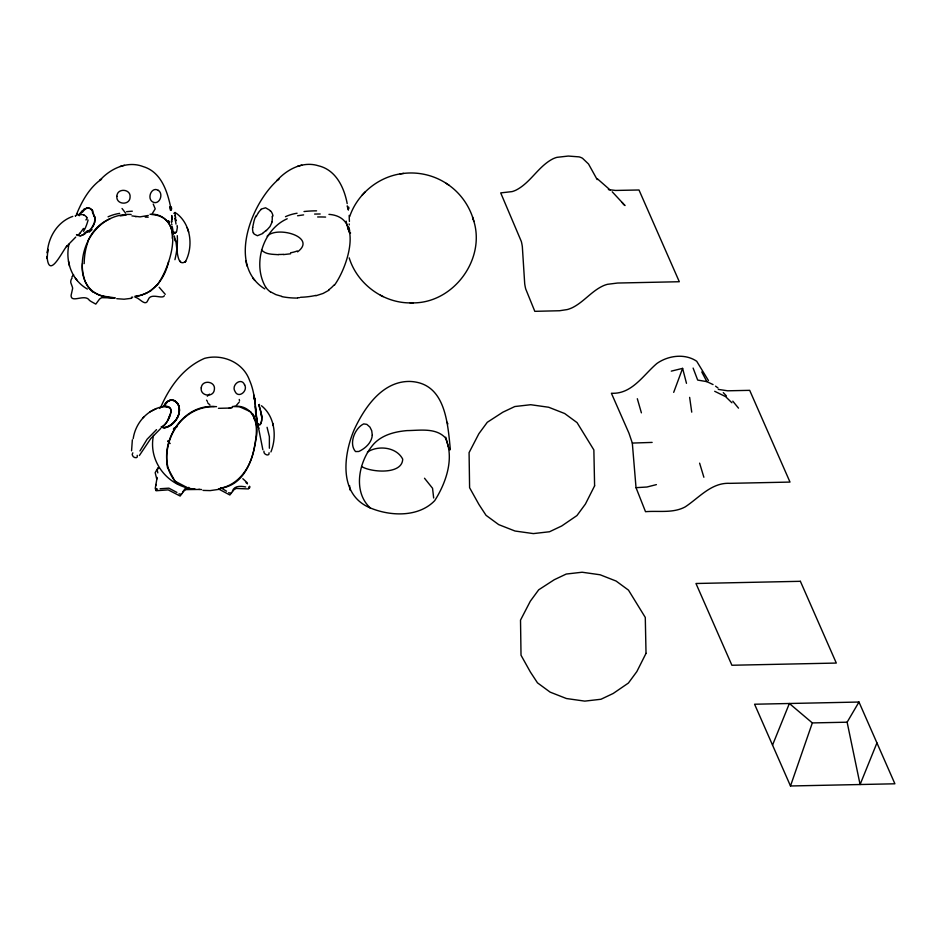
<?xml version="1.0" encoding="UTF-8"?>
<svg xmlns="http://www.w3.org/2000/svg" width="942" height="942" viewBox="0 0 942 942"><rect width="100%" height="100%" fill="white"/><g stroke="black" fill="none" stroke-linecap="round" stroke-linejoin="round"><path stroke-width="1.41" d="M249.712 486.72L249.406 488.144L249.559 486.202M259.05 404.648C259.615 409.676 264.278 418.907 260.016 424.771L257.967 424.3L257.06 422.405M153.499 435.345C147.823 461.639 168.265 487.096 194.653 489.051M47.1 256.389L47.194 258.603L47.806 249.312L47.336 253.068C48.077 237.349 57.521 221.688 72.793 216.389M173.198 233.121L172.892 233.934L173.198 232.98M269.377 448.239L269.377 436.664L267.081 427.315M82.507 263.324C80.871 275.582 86.146 289.135 97.944 294.375A32.699 30.144 -50 0 0 101.606 295.918L114.983 297.849M263.925 451.171C263.03 454.433 269.812 457.035 269.082 452.749M177.414 227.057L176.707 231.214A21.784 7.253 65.1 0 1 176.095 232.45L175.86 232.686M350.601 232.992L349.859 233.392A10.362 1.013 75.1 0 1 349.082 231.791M158.433 190.425C151.709 186.045 146.54 198.326 152.663 201.929C159.304 205.615 163.979 194.064 158.35 190.366M69.002 244.166C65.045 261.323 71.757 280.233 87.371 289.053M132.351 439.808L131.574 450.794M155.677 485.813L155.983 484.447M133.199 438.654C135.295 424.1 145.763 411.324 160.01 407.262M168.653 261.535C165.686 274.546 158.338 287.275 145.975 293.303M157.915 467.656L157.232 470.117L157.82 472.884M94.718 222.206L91.751 227.858M272.108 222.076L270.013 226.539L266.221 230.778M157.491 489.122L156.56 489.039L156.219 490.099L155.642 488.18M256.613 425.148L257.225 425.855L257.543 424.913L255.6 412.349L255.176 399.997L254.787 398.49L253.586 398.537M349.67 216.613C357.242 194.123 378.107 176.849 401.633 173.681M790.491 785.981L754.577 704.227L858.974 702.037L894.9 783.791L790.491 785.981L812.334 722.926L789.372 703.497L772.534 745.11M673.695 392.367L682.609 368.369L671.281 371.136M161.753 427.079C169.96 422.299 178.132 400.491 159.881 407.756L159.492 408.463M270.931 451.925C277.042 436.641 274.923 416.458 261.452 405.743M168.3 419.143L169.972 414.939M876.943 742.92L860.093 784.521L847.129 722.196L858.974 702.037M76.467 214.517C81.954 201.058 89.443 187.552 101.606 179.062L99.664 180.546C110.261 168.665 127.311 160.481 143.078 166.569C161.082 171.868 167.252 190.99 170.726 207.405M259.462 405.684L259.403 404.389M161.047 406.544C169.89 386.302 183.737 367.298 204.614 358.349C222.418 353.65 243.083 362.27 249.489 380.203C255.883 394.663 255.058 410.182 257.507 425.372L257.225 425.855M88.018 240.716L88.548 239.609M232.38 491.241C234.134 485.424 240.94 486.013 245.697 486.955M182.583 492.113L185.244 488.498L188.883 487.414M88.948 238.856C93.399 230.131 100.676 222.653 109.814 218.897M139.946 450.959L147.105 439.231L156.513 429.634M78.916 215.4L80.459 212.81M239.221 402.069L236.336 405.437M83.061 229.036L79.964 233.239M199.574 489.463L186.01 489.605L183.925 490.935L180.146 496.045L168.206 489.875L156.078 490.747L155.242 488.415L156.808 479.337L155.183 472.66L157.137 469.269L158.998 467.95M163.767 406.473C165.474 403.388 168.076 400.197 171.809 399.797C186.198 404.53 177.732 424.63 166.051 427.456L162.766 427.538L161.4 426.538M164.073 406.096L168.029 401.21L170.961 399.867L174.082 400.35C185.786 408.216 176.178 425.066 164.944 427.727L162.236 427.303M75.431 215.977L77.456 214.752M163.884 406.214C166.746 397.43 178.721 398.702 179.31 408.145C180.64 417.341 172.61 425.725 164.144 427.798L162.012 427.115M71.839 277.007L73.641 274.817M72.087 278.102L71.521 278.938A16.768 9.785 13.1 0 0 70.791 282.671L72.299 286.815A12.646 7.383 13.1 0 1 72.605 288.582L71.274 294.563A62.243 36.326 13.1 0 0 71.086 295.388C70.944 303.771 85.192 293.233 89.443 300.392A41.707 24.339 13.1 0 1 91.103 301.511L95.801 304.113L99.593 299.003L101.677 297.672L114.641 297.931M185.044 262.276L185.762 261.334C175.636 269.035 177.591 242.742 175.094 239.233L175.542 241.317L174.294 235.936M207.322 396.217L209.465 394.145M185.339 261.888C193.675 246.427 190.932 223.855 176.119 213.139M91.504 228.164C94.777 226.421 95.472 217.225 95.095 216.954M143.007 417.848L144.02 416.611M139.369 455.528L150.826 438.477L160.799 428.386M156.937 285.473C170.208 267.552 187.011 216.778 151.532 214.505M334.339 285.332C347.539 267.387 364.436 216.919 328.935 214.364M91.421 228.258L88.819 230.92M363.765 193.416L365.178 191.921M362.069 195.23L363.518 193.699M181.724 493.632L180.652 494.326L179.039 493.808M75.737 237.09L66.399 246.616L66.87 246.039C62.384 250.996 49.172 279.715 47.135 257.378M173.87 213.375L174.953 212.515M152.486 213.245L155.218 208.877L153.228 204.049M231.496 492.713L230.354 493.278L228.706 492.642M132.822 452.831L132.233 454.35A7.748 4.522 15.1 0 0 132.457 455.28C132.893 458.012 138.662 458.99 137.202 455.339M258.732 404.883C259.874 408.322 263.795 418.731 260.428 424.347L258.473 424.818L257.437 423.358M159.869 407.768C162.931 405.496 167.782 406.026 170.561 408.557L171.267 411.265C169.054 416.917 167.37 424.607 161.212 427.115M173.422 429.152L176.943 426.632M78.28 234.735L78.586 234.511A21.784 5.84 -68.1 0 0 79.988 233.157M83.685 209.277L87.382 207.876A21.219 10.609 81.2 0 1 88.053 207.864L88.336 207.946M261.087 209.136L265.562 207.793L269.518 210.09A10.621 5.558 81.8 0 1 270.425 211.267M151.521 290.36L145.669 293.598L138.568 295.882M328.923 290.23L323.059 293.457L315.959 295.741M173.811 428.563L175.648 427.327M267.151 236.23C277.148 225.538 317.501 237.125 297.578 251.855M85.239 233.675L80.847 235.759L77.892 235.359A9.703 5.11 -75.9 0 1 77.35 234.935L80.223 235.841L84.003 234.464M262.641 233.545L257.413 235.724L254.175 234.087A9.29 4.887 -76.3 0 1 253.48 232.662M173.575 428.669L176.825 426.808M367.415 452.078C378.201 445.001 396.57 447.073 402.705 459.131C402.305 475.074 370.536 472.295 361.587 466.49M156.49 408.557L149.896 411.889M287.216 218.756C262.736 229.554 252.303 264.207 265.609 287.039M347.198 203.613C344.136 187.434 335.929 169.901 318.396 165.78C303.077 160.905 287.251 169.183 277.066 180.405L279.009 178.921C251.961 201.47 226.41 264.973 264.773 288.911M148.294 215.459L140.04 216.872L131.927 215.918M142.148 294.952L135.507 296.706M222.006 488.015C245.002 484.047 253.245 458.695 256.024 438.536C259.827 423.488 252.338 404.295 234.016 406.355M124.403 165.286L120.058 166.475M301.805 165.144L297.46 166.334M218.438 408.333L229.742 408.063M656.397 484.624L646.954 487.014L636.027 487.673L632.317 443.07L628.962 433.19L611.405 393.25C631.835 394.404 643.115 375.21 656.845 363.518C668.113 355.499 684.893 353.203 696.715 361.269L708.466 380.603M230.766 407.815L232.474 407.391L228.859 408.286M220.157 489.181L210.16 490.605L203.001 490.405M131.786 298.261L124.061 299.215L116.737 298.696M160.093 488.745L168.865 488.156L176.896 492.407M120.176 215.906L126.204 215.011M297.578 215.765L303.607 214.882M290.583 253.798L283.424 254.599M248.57 487.214L249.406 487.096M402.281 173.587C417.918 171.373 434.309 175.2 447.356 184.102M400.162 173.893L403.635 173.399M214.27 406.567C176.225 403.894 151.156 457.329 177.496 483.905M131.421 297.283L132.787 297.119M78.775 214.529L82.46 214.635A19.17 11.681 84.4 0 1 83.979 214.953M220.24 488.25C238.703 484.824 250.407 467.467 253.881 449.923C256.283 437.323 259.203 422.876 250.737 411.854L239.621 406.791L232.439 406.473M216.519 406.65C183.643 404.978 162.389 436.805 167.429 467.35L174.894 481.103L189.33 488.71L194.947 489.063M131.126 214.47C99.77 212.762 77.892 244.508 83.002 273.616M163.932 406.391L169.395 407.58M412.149 302.888C453.526 303.689 486.661 258.614 473.261 219.356M652.135 442.41L632.317 443.07M314.604 214.07L320.186 213.987M299.556 297.672L297.825 297.707M812.334 722.926L847.129 722.196M349.188 257.849C357.242 284.131 383.488 303.336 410.995 302.9M410.076 302.912L413.208 302.877M278.408 254.693C272.744 254.222 265.62 254.634 261.523 249.924M87.382 207.876L90.138 208.618L92.563 210.773M150.002 214.27C163.614 212.974 173.881 225.209 172.233 238.244M198.844 489.357L201.635 489.569M135.471 216.613L136.06 216.684M718.287 389.387L727.66 390.8L749.691 390.341L790.008 482.08L729.968 483.34C711.516 482.328 699.223 497.659 685.128 506.937C672.965 513.461 658.67 510.599 645.506 511.683L636.027 487.673M713.047 384.572L706.853 381.64L697.681 380.073L693.112 368.075M281.799 296.341L275.924 294.646L270.554 291.832M104.397 296.483L98.533 294.787L93.152 291.973M608.379 189.589L615.55 190.449L638.994 189.99L679.312 281.729L617.575 283.036L607.449 284.319A23.008 17.121 -23.7 0 0 603.433 285.697C591.764 290.925 583.922 301.864 572.548 307.575A23.079 17.168 -23.7 0 1 567.166 309.577L559.524 310.742L534.809 311.331L525.707 288.947A23.962 7.795 88.8 0 1 524.706 283.777L522.339 246.663A23.962 7.795 88.8 0 0 521.338 241.493L500.708 192.898L512.071 191.603A19.935 14.836 -23.7 0 0 516.11 190.084C530.664 182.595 538.318 166.369 552.86 158.868A19.935 14.836 -23.7 0 1 556.899 157.349L568.262 156.054L579.13 156.878A19.935 14.836 -23.7 0 1 582.497 158.256L588.526 164.002L597.181 179.616M347.468 205.992L347.386 205.98A22.455 3.262 -89 0 0 347.139 205.968M714.695 391.283L725.576 396.606L731.887 402.764M134.977 297.213C139.228 297.472 145.362 307.104 147.87 300.321A44.568 26.011 13.1 0 1 148.259 299.591C150.873 292.35 162.507 299.674 164.367 295.694M370.253 507.926C390.235 516.298 418.472 517.523 434.709 500.649C446.049 482.905 454.762 457.977 445.272 437.7C435.616 427.503 419.708 430.482 407.038 430.6C395.157 431.624 382.711 434.698 374.151 443.541C359.055 460.132 352.19 491.253 370.253 507.926C338.743 494.939 343.229 455.822 354.004 430.117C364.354 407.662 382.311 381.039 409.876 381.439C445.189 382.782 447.627 422.146 450.3 449.087L449.958 449.887L448.157 446.178L445.766 437.182M218.485 488.922L229.848 494.997L233.91 489.758L236.195 488.451L248.429 488.933L248.712 487.626M446.838 422.11L447.921 423.888M254.069 398.077L254.705 398.325M83.979 215.082L85.098 215.671A10.515 6.523 87.4 0 1 85.416 215.906L86.758 217.39M220.781 487.756L226.527 491.182M380.356 295.211L381.31 295.694M382.275 296.188L383.111 296.612M254.093 398.066L255.329 402.764M155.948 488.686L156.56 489.039M258.508 424.559L256.848 422.24M447.886 184.467C460.626 193.134 469.976 206.545 473.885 221.429M446.214 183.325L449.122 185.303M122.036 208.488L125.569 213.08M610.181 190.013L597.334 178.745M715.543 386.161L717.992 387.963M623.157 203.943L624.993 205.544L612.218 191.791M209.984 405.036L207.605 402.729M242.824 478.713L247.157 482.693M245.98 482.563L247.475 483.882M159.174 287.275L165.25 294.34M256.801 425.454L257.531 425.054L255.353 406.544M723.279 392.637L726.4 395.911M622.026 202.424L622.898 203.413M167.982 441.162L170.031 443.576M252.75 278.031L254.752 280.445M75.348 278.161L77.35 280.575M732.782 401.151L738.504 408.145M424.512 478.242L432.555 488.286L433.673 498M167.911 441.009L169.631 443.258M179.675 260.699L180.593 261.947M206.557 400.138L207.44 401.457M244.673 385.007C241.576 376.753 230.99 384.925 234.935 391.271C238.291 399.184 248.429 390.871 244.531 384.725M701.766 371.925L706.853 381.64M262.842 449.723L258.167 426.078M187.175 227.623L188.647 232.062M175.118 212.468L175.153 215.53M348.234 229.448L346.574 223.501A12.87 2.744 77 0 1 346.161 221.135M699.612 463.158L703.874 477.253M472.554 217.025L473.167 219.05M253.681 394.828L255.152 399.855M637.322 398.725L641.396 412.843M257.849 424.889L258.803 428.445M253.48 415.469L254.54 419.508L253.233 414.221M682.609 368.369L686.482 383.323M253.516 415.622L254.269 418.578M239.256 399.455L239.539 400.786M172.233 226.681L172.998 230.637M245.921 260.934L246.898 265.974M68.519 261.075L69.496 266.115M349.317 224.879L349.141 223.913M272.815 423.394L273.227 425.654M171.915 225.008L171.738 224.055M272.379 216.118L272.485 216.813M83.108 274.275L85.004 281.317L88.207 287.18A25.611 23.197 -31.6 0 0 93.058 292.091M348.175 207.523L348.375 210.113M170.773 207.652L170.973 210.254M175.212 216.048L175.259 216.319A1.99 0.683 68.4 0 0 175.424 216.742A3.815 0.86 69.5 0 0 175.73 217.437M261.181 413.02L261.77 417.176M689.638 397.371L691.734 412.137M171.55 222.783L171.338 221.193M349.588 485.648L350.024 490.017M170.867 208.335L170.961 209.901M157.126 477.441L157.243 478.724M317.642 216.978A57.909 19.735 -8.6 0 1 325.602 217.084M333.986 285.037A25.823 20.877 -47 0 1 328.699 289.853M315.911 295.399A91.48 85.381 -66 0 1 300.522 297.283M297.495 298.061A87.712 82.649 -76.8 0 1 281.752 296.612M270.46 291.949A25.611 23.197 -31.6 0 1 265.573 287.063M285.473 216.684A32.499 22.891 -6.5 0 1 297.083 213.233M304.019 211.538A55.413 24.398 -9.5 0 1 316.571 210.843M283.448 254.352A71.486 60.041 -33.8 0 1 278.455 254.47M297.319 250.949A29.449 24.233 -31.7 0 1 290.583 252.774M349.423 221.441A10.751 0.801 88.5 0 1 349.176 215.412M348.446 207.37A9.738 0.648 -87.7 0 1 348.893 208.594M348.893 227.21A35.961 4.204 67 0 1 349.729 231.202M348.964 231.167A9.985 0.895 74.5 0 1 348.175 228.941M347.386 206.628A14.954 2.167 -85.4 0 1 347.869 209.089M270.601 210.902A9.797 6.618 89.3 0 1 272.992 215.836M272.191 216.884A9.867 6.806 89.6 0 1 271.885 221.853M266.186 230.354A37.032 17.827 -67.5 0 1 262.653 233.18M253.268 232.945A11.092 5.935 -75.4 0 1 252.609 227.493M252.845 227.411A11.116 5.181 -78.5 0 1 252.974 225.903L253.94 221.429A14.789 5.782 -78.7 0 1 255.883 215.965M256.165 216.719A21.124 8.372 -79.2 0 1 258.461 212.633M258.497 212.503A24.869 11.292 -83.5 0 1 261.122 209.513M177.155 225.515A14.754 3.391 78.9 0 1 177.143 226.469M174.8 218.626A12.905 4.934 70.3 0 1 175.989 224.09M176.342 220.593A7.23 0.695 68.7 0 1 175.13 217.696M175.094 215.906A3.603 0.977 71.5 0 1 175.047 215.377M173.929 232.285A9.031 2.696 87.7 0 1 173.552 231.65M174.129 232.91A9.126 2.991 -89.2 0 1 173.881 232.709M175.153 232.78A10.586 3.415 89.4 0 1 174.14 233.169M175.671 232.168A14.059 4.427 76.2 0 1 175.13 232.91M172.021 221.57A10.751 0.801 88.5 0 1 171.774 215.553M171.044 207.511A9.738 0.648 -87.7 0 1 171.491 208.735M171.833 219.333A9.75 0.695 88.5 0 1 171.715 215.777M171.491 227.34A35.961 4.204 67 0 1 172.327 231.332M169.077 222.842A12.87 2.744 77 0 1 168.759 221.264M169.984 206.769A14.954 2.167 -85.4 0 1 170.467 209.23M83.685 228.435A14.754 6.029 -80.7 0 1 83.155 229.412M88.089 220.028A12.905 3.062 -73.6 0 1 83.485 231.367M86.193 219.345A7.23 3.603 -68 0 1 85.969 220.039M86.852 219.333A3.815 2.838 -62.4 0 0 86.982 218.591A1.99 1.613 -57.1 0 0 87.017 218.167L86.97 217.896A3.603 2.814 -64.1 0 0 86.794 217.367M76.502 214.022A26.823 10.527 32.8 0 1 77.585 213.54M75.254 215.836A9.444 3.544 68.8 0 1 75.419 215.895M77.421 235.17A10.586 3.474 88.2 0 1 76.49 234.582M78.198 235.312A14.059 4.522 -78.6 0 1 77.374 235.359M92.469 212.515A9.832 5.087 81.4 0 1 94.035 216.648M92.269 211.538A10.079 5.334 81.6 0 1 94.388 216.495M94.789 217.025A9.867 6.806 89.6 0 1 94.483 221.982M88.795 230.496A37.032 17.827 -67.5 0 1 85.251 233.322M79.305 215.73A21.124 8.372 -79.2 0 1 81.059 212.774M81.094 212.633A24.869 11.292 -83.5 0 1 83.732 209.654M92.116 210.219A10.621 5.558 81.8 0 1 93.022 211.397M145.245 217.119A57.909 19.735 -8.6 0 1 148.2 217.213M156.584 285.179A25.823 20.877 -47 0 1 151.297 289.983M138.509 295.541A91.48 85.381 -66 0 1 134.953 296.235M114.83 298.072A87.712 82.649 -76.8 0 1 104.35 296.754M108.071 216.813A32.499 22.891 -6.5 0 1 119.681 213.363M126.628 211.679A55.413 24.398 -9.5 0 1 132.327 211.196M92.045 229.53A27.165 17.239 -81.2 0 1 88.948 232.262M88.254 231.12A46.158 19.7 -63.2 0 1 87.335 231.885M87.312 230.837A36.349 16.556 -65.4 0 1 84.132 233.275M80.517 213.104A23.621 10.209 -81.3 0 1 82.084 211.043M82.46 212.221A22.267 10.456 -85.3 0 1 87.476 208.052M88.336 207.899A14.66 7.289 79.8 0 1 92.116 210.007M172.256 229.73A18.616 2.496 86.8 0 1 171.35 226.669M173.787 232.062A36.714 5.216 63.7 0 1 173.634 233.816M168.959 222.689A12.505 3.05 77 0 1 168.583 220.734M169.984 207.11A14.919 2.155 -85.2 0 1 170.42 210.313M171.067 207.275A9.714 0.718 -87.3 0 1 171.503 209.548M177.273 235.665A87.653 49.49 -53.7 0 1 174.929 259.686M145.939 293.197A33.429 30.073 -52.8 0 1 142.124 294.858M84.191 263.595A88.407 73.594 34.1 0 1 88.301 240.846M116.867 196.325C115.937 204.814 129.949 205.686 130.078 197.161C131.009 188.671 116.996 187.799 116.867 196.325M201.247 387.833C199.822 396.217 213.681 398.007 214.376 389.517C215.812 381.133 201.941 379.343 201.247 387.833M372.29 435.204C371.678 442.716 365.284 448.474 358.808 451.477L355.534 451.571C348.516 443.706 354.851 428.045 363.718 423.9L366.838 424.383L369.947 427.115L371.725 430.741L372.29 435.204M594.602 485.86L585.418 504.052L576.951 515.557L561.75 525.954L549.539 531.747L533.36 533.596L515.003 531.017L498.683 524.612L486.048 515.333L478.948 504.488L469.599 487.72L469.081 452.619L478.877 433.709L487.285 422.287L502.84 412.207L514.815 406.532L530.687 404.719L548.68 407.25L564.682 413.526L577.069 422.628L593.86 449.923L594.602 485.86M646.024 653.371L636.851 671.575L628.385 683.068L613.183 693.477L600.972 699.258L584.782 701.119L566.425 698.528L550.116 692.123L537.482 682.844L530.37 671.999L521.02 655.232L520.514 620.13L530.311 601.22L538.706 589.798L554.273 579.719L566.248 574.043L582.109 572.23L600.113 574.773L616.103 581.049L628.491 590.139L645.282 617.434L646.024 653.371M800.382 581.308L695.973 583.498L731.899 665.252L836.308 663.062L800.382 581.308"/></g></svg>
